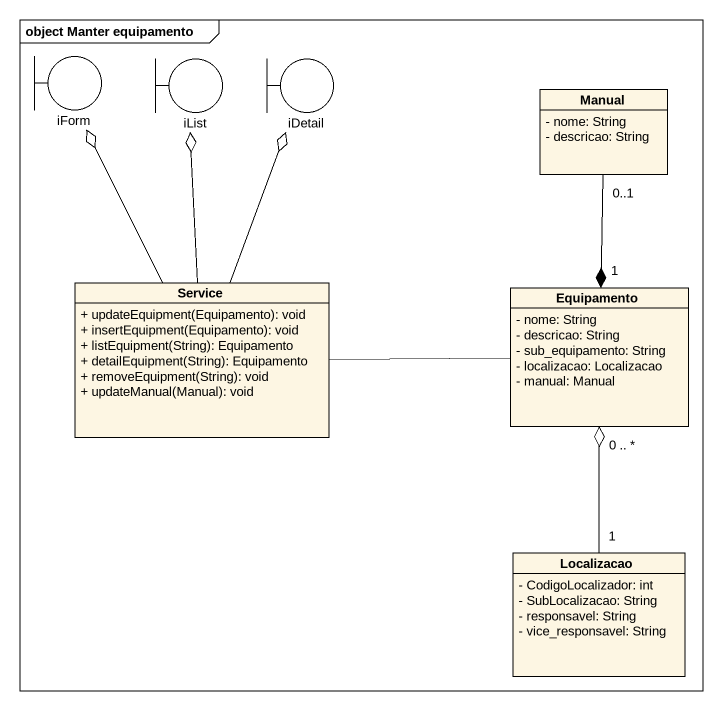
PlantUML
@startuml
mainframe object Manter equipamento
allowmixing
hide circle
hide empty members
skinparam classAttributeIconSize 0
boundary iForm
boundary iList
boundary iDetail
class Manual {
  - nome: String
  - descricao: String
}
class Service {
  + updateEquipment(Equipamento): void
  + insertEquipment(Equipamento): void
  + listEquipment(String): Equipamento
  + detailEquipment(String): Equipamento
  + removeEquipment(String): void
  + updateManual(Manual): void
}
class Equipamento {
  - nome: String
  - descricao: String
  - sub_equipamento: String
  - localizacao: Localizacao
  - manual: Manual
}
class Localizacao {
  - CodigoLocalizador: int
  - SubLocalizacao: String
  - responsavel: String
  - vice_responsavel: String
}
Manual "0..1" --* "1" Equipamento
Service -up-o iForm
Service -up-o iList
Service -up-o iDetail
Service -right- Equipamento
Localizacao "1" -up-o "0 .. *" Equipamento
@enduml
